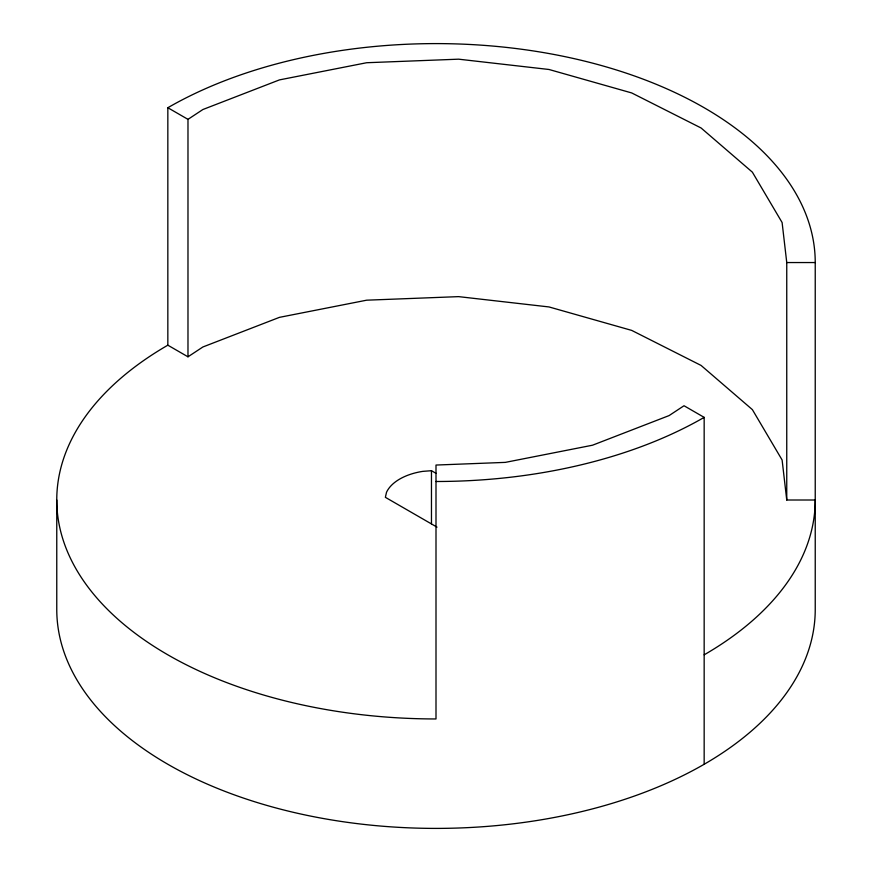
<?xml version="1.0" encoding="UTF-8"?>
<svg xmlns="http://www.w3.org/2000/svg" width="872" height="872" viewBox="0 0 872 872"><rect width="100%" height="100%" fill="white"/><g stroke="black" fill="none" stroke-linecap="round" stroke-linejoin="round"><path stroke-width="1.31" d="M56.767 500.005L56.767 609.452A379.233 218.948 0 0 0 436 828.4A379.233 218.948 0 0 0 815.233 609.452L815.233 262.548A379.233 218.948 0 0 0 581.123 60.266A379.233 218.948 0 0 0 167.838 107.725L167.838 345.181L187.981 356.812L187.981 119.355L202.904 109.512L279.454 79.897L366.665 62.73L458.607 59.176L549.011 69.488L631.71 92.944L701.077 127.977L752.373 172.166L782.108 222.524L786.751 262.548L786.751 500.005L815.233 500.005A379.233 218.948 0 0 1 704.162 654.828M187.981 356.812L202.904 346.969L279.454 317.353L366.665 300.186L458.607 296.633L549.011 306.944L631.71 330.401L701.077 365.433L752.373 409.622L782.108 459.98L786.751 500.005M436.163 473.42L431.466 470.706L422.746 471.371A51.23 29.572 0 0 0 386.514 492.288L385.37 497.323L437.003 527.135M786.751 262.548L815.233 262.548M167.838 107.725L187.981 119.355M704.162 764.275L704.162 417.372L684.019 405.742L669.097 415.584L592.546 445.2L505.335 462.378L436 465.048L436 718.953A379.233 218.948 0 0 1 85.63 583.793A379.233 218.948 0 0 1 167.838 345.181M431.466 470.706L431.466 523.832M704.162 417.372A379.233 218.948 0 0 1 436 481.497"/></g></svg>
